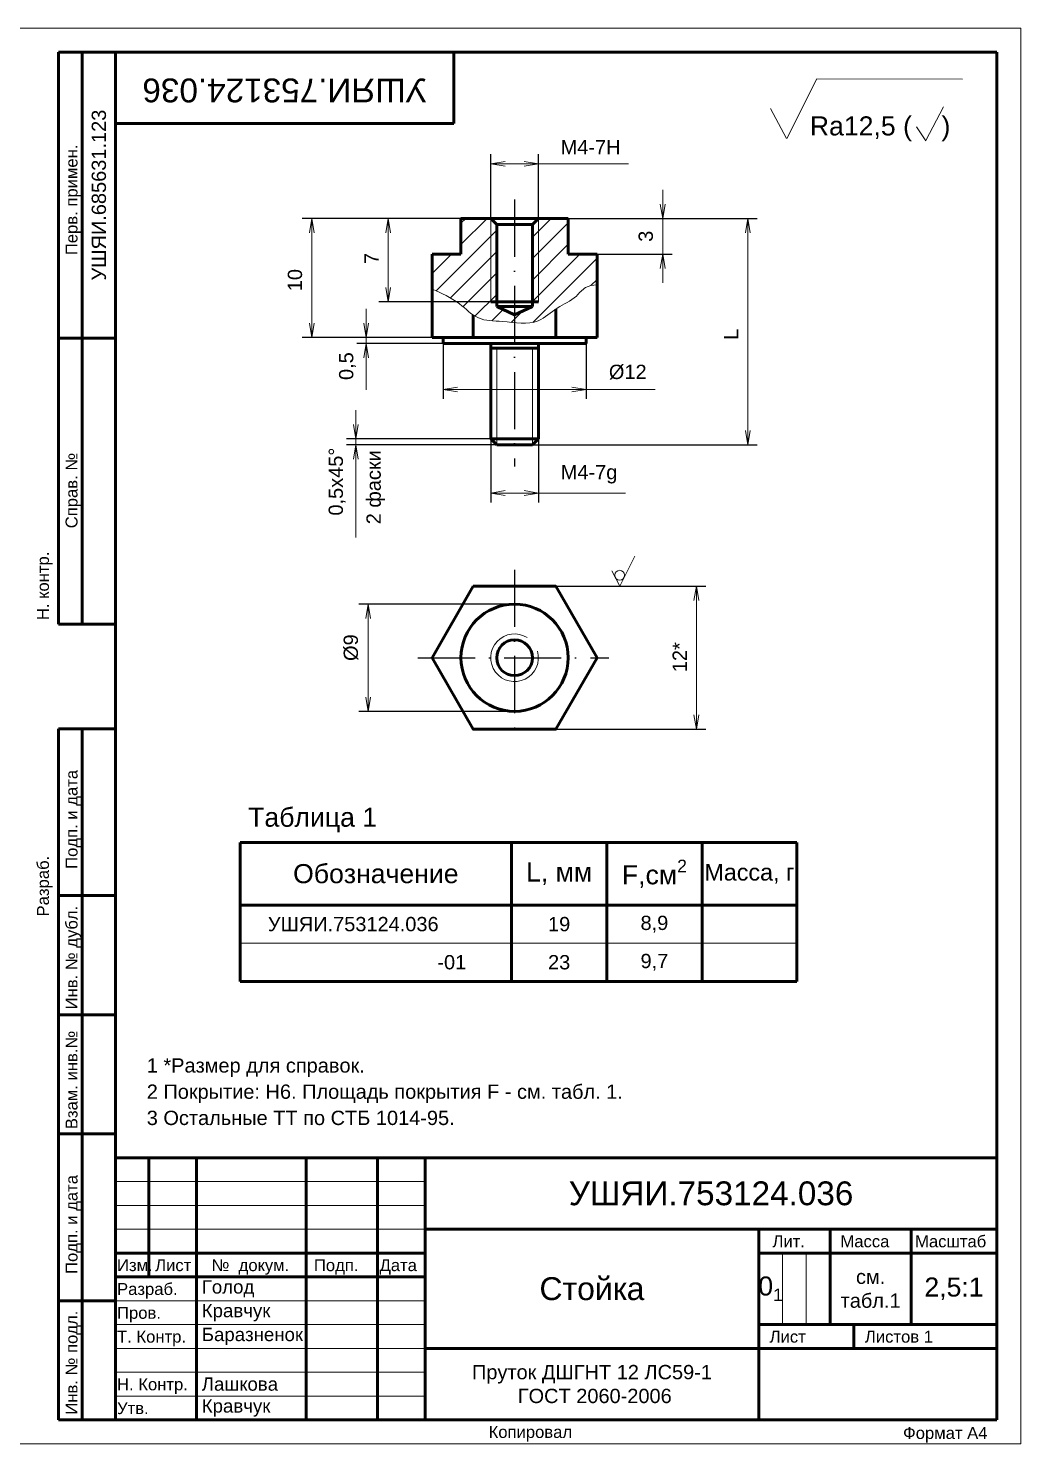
# Model space of a CAD drawing. Header units: millimetres. Extents: x 3219 to 51106, y -14166 to 2695.
# Drawn here: x 5961.2 to 6169.5, y 270.3 to 567.3 of the extents above; entities that cross this region are included whole.
import ezdxf
from ezdxf.enums import TextEntityAlignment as Align

# ---------------------------------------------------------------- set-up
doc = ezdxf.new("R2010")
doc.units = ezdxf.units.MM
doc.linetypes.add('ACAD_ISO10W100', pattern=[18, 12, -3, 0, -3])
doc.layers.get('0').update_dxf_attribs({"lineweight": 53})
for name, color, linetype, lineweight in [('1', 1, 'Continuous', 18), ('TONK', 3, 'Continuous', 20), ('Оси', 3, 'ACAD_ISO10W100', 25), ('Размеры', 2, 'Continuous', 18), ('Штриховка', 80, 'Continuous', 20)]:
    doc.layers.add(name, color=color, linetype=linetype, lineweight=lineweight)
doc.layers.add('FORMAT', color=2, linetype='Continuous')
doc.styles.add('Arial', font='arial.ttf', dxfattribs={"height": 3})
doc.styles.add('Arialc', font='arial.ttf')
doc.styles.add('arialCYR', font='arial.ttf', dxfattribs={"height": 3})
doc.styles.add('ArialCyr3', font='arial.ttf', dxfattribs={"height": 3})
doc.dimstyles.new('Arial2.5', dxfattribs={"dimscale": 0, "dimtxt": 3, "dimasz": 3, "dimexe": 2, "dimexo": 0, "dimgap": 2, "dimtad": 1, "dimtoh": 1, "dimdec": 1, "dimlfac": 0.4, "dimrnd": 0.1, "dimzin": 9, "dimtxsty": 'Arial', "dimblk": 'OPEN', "dimcen": -4, "dimdle": 1.25, "dimclrd": 256, "dimclre": 256, "dimclrt": 256, "dimadec": 1, "dimazin": 2, "dimtfac": 1, "dimtdec": 1, "dimtmove": 0, "dimatfit": 3, "dimldrblk": 'DOTSMALL', "dimfxl": 2, "dimtvp": 1.5, "dimtolj": 1, "dimtzin": 1, "dimlwd": -1, "dimarcsym": 0})

# ---------------------------------------------------------------- blocks, each defined once
blk = doc.blocks.new('_Open')
at = {"color": 0, "linetype": 'ByBlock', "lineweight": -2}
for p, q in [((-1, 0.167), (0, 0)), ((-1, -0.167), (0, 0)), ((0, 0), (-1, 0))]:
    blk.add_line(p, q, dxfattribs=at)
blk = doc.blocks.new('*D295')
at = {"layer": 'Defpoints', "color": 0, "transparency": 16777216}
for p in [(6071.9, 450.23), (6071.9, 420.23), (6101.41, 420.23)]:
    blk.add_point(p, dxfattribs=at)
at = {"layer": 'Размеры', "lineweight": -2, "transparency": 16777216}
for p, q in [((6071.9, 450.23), (6103.41, 450.23)), ((6071.9, 420.23), (6103.41, 420.23))]:
    blk.add_line(p, q, dxfattribs=at)
at = {"layer": 'Размеры', "transparency": 16777216}
blk.add_line((6101.41, 447.23), (6101.41, 423.23), dxfattribs=at)
at = {"layer": 'Размеры', "transparency": 16777216, "xscale": 3, "yscale": 3, "zscale": 3}
for p, rotation in [((6101.41, 450.23), 90), ((6101.41, 420.23), 270)]:
    blk.add_blockref('_Open', p, dxfattribs=dict(at, rotation=rotation))
at = {"layer": 'Размеры', "transparency": 16777216, "insert": (6097.91, 435.35), "char_height": 3, "attachment_point": 5, "rotation": 90, "style": 'Arial'}
blk.add_mtext('\\A1;12*', dxfattribs=at)
blk = doc.blocks.new('_DotSmall')
at = {"color": 0, "linetype": 'ByBlock', "const_width": 0.5}
blk.add_lwpolyline([(-0.0625, 0, 1), (0.0625, 0, 1)], format="xyb", close=True, dxfattribs=at)
blk = doc.blocks.new('*D296')
at = {"layer": 'Defpoints', "color": 0, "transparency": 16777216}
for p in [(6068.24, 538.87), (6058.24, 527.42), (6068.24, 527.42)]:
    blk.add_point(p, dxfattribs=at)
at = {"layer": 'Размеры', "lineweight": -2, "transparency": 16777216}
for p, q in [((6058.24, 527.42), (6058.24, 540.87)), ((6068.24, 527.42), (6068.24, 540.87))]:
    blk.add_line(p, q, dxfattribs=at)
at = {"layer": 'Размеры', "transparency": 16777216}
for p, q in [((6061.24, 538.87), (6065.24, 538.87)), ((6068.24, 538.87), (6087.16, 538.87))]:
    blk.add_line(p, q, dxfattribs=at)
at = {"layer": 'Размеры', "transparency": 16777216, "xscale": 3, "yscale": 3, "zscale": 3, "rotation": 180}
blk.add_blockref('_Open', (6058.24, 538.87), dxfattribs=at)
at = {"layer": 'Размеры', "transparency": 16777216, "xscale": 3, "yscale": 3, "zscale": 3}
blk.add_blockref('_Open', (6068.24, 538.87), dxfattribs=at)
at = {"layer": 'Размеры', "transparency": 16777216, "insert": (6079.2, 542.37), "char_height": 3, "attachment_point": 5, "style": 'Arial'}
blk.add_mtext('\\A1;{\\fArial|b0|i0|c204|p34;M}4-7H', dxfattribs=at)
blk = doc.blocks.new('*D297')
at = {"layer": 'Defpoints', "color": 0, "transparency": 16777216}
for p in [(6051.99, 527.42), (6036.72, 509.92), (6058.24, 509.92)]:
    blk.add_point(p, dxfattribs=at)
at = {"layer": 'Размеры', "lineweight": -2, "transparency": 16777216}
for p, q in [((6051.99, 527.42), (6034.72, 527.42)), ((6058.24, 509.92), (6034.72, 509.92))]:
    blk.add_line(p, q, dxfattribs=at)
at = {"layer": 'Размеры', "transparency": 16777216}
blk.add_line((6036.72, 524.42), (6036.72, 512.92), dxfattribs=at)
at = {"layer": 'Размеры', "transparency": 16777216, "xscale": 3, "yscale": 3, "zscale": 3}
for p, rotation in [((6036.72, 527.42), 90), ((6036.72, 509.92), 270)]:
    blk.add_blockref('_Open', p, dxfattribs=dict(at, rotation=rotation))
at = {"layer": 'Размеры', "transparency": 16777216, "insert": (6033.22, 519), "char_height": 3, "attachment_point": 5, "rotation": 90, "style": 'Arial'}
blk.add_mtext('\\A1;7', dxfattribs=at)
blk = doc.blocks.new('*D298')
at = {"layer": 'Defpoints', "color": 0, "transparency": 16777216}
for p in [(6051.99, 527.42), (6020.68, 502.42), (6045.92, 502.42)]:
    blk.add_point(p, dxfattribs=at)
at = {"layer": 'Размеры', "lineweight": -2, "transparency": 16777216}
for p, q in [((6051.99, 527.42), (6018.68, 527.42)), ((6045.92, 502.42), (6018.68, 502.42))]:
    blk.add_line(p, q, dxfattribs=at)
at = {"layer": 'Размеры', "transparency": 16777216}
blk.add_line((6020.68, 524.42), (6020.68, 505.42), dxfattribs=at)
at = {"layer": 'Размеры', "transparency": 16777216, "xscale": 3, "yscale": 3, "zscale": 3}
for p, rotation in [((6020.68, 527.42), 90), ((6020.68, 502.42), 270)]:
    blk.add_blockref('_Open', p, dxfattribs=dict(at, rotation=rotation))
at = {"layer": 'Размеры', "transparency": 16777216, "insert": (6017.15, 514.47), "char_height": 3, "attachment_point": 5, "rotation": 90, "style": 'Arial'}
blk.add_mtext('\\A1;10', dxfattribs=at)
blk = doc.blocks.new('*D299')
at = {"layer": 'Defpoints', "color": 0, "transparency": 16777216}
for p in [(6032.1, 502.42), (6045.92, 502.42), (6048.24, 501.17)]:
    blk.add_point(p, dxfattribs=at)
at = {"layer": 'Размеры', "transparency": 16777216}
for p, q in [((6032.1, 505.42), (6032.1, 508.42)), ((6032.1, 501.17), (6032.1, 502.42)), ((6032.1, 498.17), (6032.1, 495.17))]:
    blk.add_line(p, q, dxfattribs=at)
at = {"layer": 'Размеры', "lineweight": -2, "transparency": 16777216}
for p, q in [((6045.92, 502.42), (6030.1, 502.42)), ((6048.24, 501.17), (6030.1, 501.17))]:
    blk.add_line(p, q, dxfattribs=at)
at = {"layer": 'Размеры', "transparency": 16777216, "xscale": 3, "yscale": 3, "zscale": 3}
for p, rotation in [((6032.1, 502.42), 270), ((6032.1, 501.17), 90)]:
    blk.add_blockref('_Open', p, dxfattribs=dict(at, rotation=rotation))
at = {"layer": 'Размеры', "transparency": 16777216, "insert": (6028.17, 496.42), "char_height": 3, "attachment_point": 5, "rotation": 90, "style": 'Arial'}
blk.add_mtext('\\A1;0,5', dxfattribs=at)
blk = doc.blocks.new('*D300')
at = {"layer": 'Defpoints', "color": 0, "transparency": 16777216}
for p in [(6074.49, 527.42), (6112.19, 527.42), (6066.99, 479.92)]:
    blk.add_point(p, dxfattribs=at)
at = {"layer": 'Размеры', "lineweight": -2, "transparency": 16777216}
for p, q in [((6074.49, 527.42), (6114.19, 527.42)), ((6066.99, 479.92), (6114.19, 479.92))]:
    blk.add_line(p, q, dxfattribs=at)
at = {"layer": 'Размеры', "transparency": 16777216}
blk.add_line((6112.19, 482.92), (6112.19, 524.42), dxfattribs=at)
at = {"layer": 'Размеры', "transparency": 16777216, "xscale": 3, "yscale": 3, "zscale": 3}
for p, rotation in [((6112.19, 527.42), 90), ((6112.19, 479.92), 270)]:
    blk.add_blockref('_Open', p, dxfattribs=dict(at, rotation=rotation))
at = {"layer": 'Размеры', "transparency": 16777216, "insert": (6108.69, 503.11), "char_height": 3, "attachment_point": 5, "rotation": 90, "style": 'Arial'}
blk.add_mtext('\\A1;L', dxfattribs=at)
blk = doc.blocks.new('*D301')
at = {"layer": 'Defpoints', "color": 0, "transparency": 16777216}
for p in [(6058.24, 481.17), (6068.24, 481.17), (6068.24, 469.79)]:
    blk.add_point(p, dxfattribs=at)
at = {"layer": 'Размеры', "lineweight": -2, "transparency": 16777216}
for p, q in [((6058.24, 481.17), (6058.24, 467.79)), ((6068.24, 481.17), (6068.24, 467.79))]:
    blk.add_line(p, q, dxfattribs=at)
at = {"layer": 'Размеры', "transparency": 16777216}
for p, q in [((6061.24, 469.79), (6065.24, 469.79)), ((6068.24, 469.79), (6086.52, 469.79))]:
    blk.add_line(p, q, dxfattribs=at)
at = {"layer": 'Размеры', "transparency": 16777216, "xscale": 3, "yscale": 3, "zscale": 3, "rotation": 180}
blk.add_blockref('_Open', (6058.24, 469.79), dxfattribs=at)
at = {"layer": 'Размеры', "transparency": 16777216, "xscale": 3, "yscale": 3, "zscale": 3}
blk.add_blockref('_Open', (6068.24, 469.79), dxfattribs=at)
at = {"layer": 'Размеры', "transparency": 16777216, "insert": (6078.88, 473.73), "char_height": 3, "attachment_point": 5, "style": 'Arial'}
blk.add_mtext('\\A1;{\\fArial|b0|i0|c204|p34;М}4-7g', dxfattribs=at)
blk = doc.blocks.new('*D302')
at = {"layer": 'Defpoints', "color": 0, "transparency": 16777216}
for p in [(6029.93, 481.17), (6058.24, 481.17), (6059.49, 479.92)]:
    blk.add_point(p, dxfattribs=at)
at = {"layer": 'Размеры', "transparency": 16777216}
for p, q in [((6029.93, 484.17), (6029.93, 487.17)), ((6029.93, 479.92), (6029.93, 481.17)), ((6029.93, 476.92), (6029.93, 473.92))]:
    blk.add_line(p, q, dxfattribs=at)
at = {"layer": 'Размеры', "lineweight": -2, "transparency": 16777216}
for p, q in [((6058.24, 481.17), (6027.93, 481.17)), ((6059.49, 479.92), (6027.93, 479.92))]:
    blk.add_line(p, q, dxfattribs=at)
at = {"layer": 'Размеры', "transparency": 16777216, "xscale": 3, "yscale": 3, "zscale": 3}
for p, rotation in [((6029.93, 481.17), 270), ((6029.93, 479.92), 90)]:
    blk.add_blockref('_Open', p, dxfattribs=dict(at, rotation=rotation))
at = {"layer": 'Размеры', "transparency": 16777216, "insert": (6025.99, 472.19), "char_height": 3, "attachment_point": 5, "rotation": 90, "style": 'Arial'}
blk.add_mtext('\\A1;0,5{\\fArial|b0|i0|c204|p34;х45%%D}', dxfattribs=at)
blk = doc.blocks.new('*D303')
at = {"layer": 'Defpoints', "color": 0, "transparency": 16777216}
for p in [(6048.24, 501.17), (6078.24, 501.17), (6078.24, 491.54)]:
    blk.add_point(p, dxfattribs=at)
at = {"layer": 'Размеры', "lineweight": -2, "transparency": 16777216}
for p, q in [((6048.24, 501.17), (6048.24, 489.54)), ((6078.24, 501.17), (6078.24, 489.54))]:
    blk.add_line(p, q, dxfattribs=at)
at = {"layer": 'Размеры', "transparency": 16777216}
for p, q in [((6051.24, 491.54), (6075.24, 491.54)), ((6078.24, 491.54), (6092.77, 491.54))]:
    blk.add_line(p, q, dxfattribs=at)
at = {"layer": 'Размеры', "transparency": 16777216, "xscale": 3, "yscale": 3, "zscale": 3, "rotation": 180}
blk.add_blockref('_Open', (6048.24, 491.54), dxfattribs=at)
at = {"layer": 'Размеры', "transparency": 16777216, "xscale": 3, "yscale": 3, "zscale": 3}
blk.add_blockref('_Open', (6078.24, 491.54), dxfattribs=at)
at = {"layer": 'Размеры', "transparency": 16777216, "insert": (6087, 495.16), "char_height": 3, "attachment_point": 5, "style": 'Arial'}
blk.add_mtext('\\A1;%%C12', dxfattribs=at)
blk = doc.blocks.new('*D292')
at = {"layer": 'Defpoints', "color": 0, "transparency": 16777216}
for p in [(6074.49, 527.42), (6080.56, 519.92), (6094.34, 519.92)]:
    blk.add_point(p, dxfattribs=at)
at = {"layer": 'Размеры', "transparency": 16777216}
for p, q in [((6094.34, 530.42), (6094.34, 533.42)), ((6094.34, 527.42), (6094.34, 519.92)), ((6094.34, 516.92), (6094.34, 513.92))]:
    blk.add_line(p, q, dxfattribs=at)
at = {"layer": 'Размеры', "lineweight": -2, "transparency": 16777216}
for p, q in [((6074.49, 527.42), (6096.34, 527.42)), ((6080.56, 519.92), (6096.34, 519.92))]:
    blk.add_line(p, q, dxfattribs=at)
at = {"layer": 'Размеры', "transparency": 16777216, "xscale": 3, "yscale": 3, "zscale": 3}
for p, rotation in [((6094.34, 527.42), 270), ((6094.34, 519.92), 90)]:
    blk.add_blockref('_Open', p, dxfattribs=dict(at, rotation=rotation))
at = {"layer": 'Размеры', "transparency": 16777216, "insert": (6090.8, 523.67), "char_height": 3, "attachment_point": 5, "rotation": 90, "style": 'Arial'}
blk.add_mtext('\\A1;3', dxfattribs=at)
blk = doc.blocks.new('*D293')
at = {"layer": 'Defpoints', "color": 0, "transparency": 16777216}
for p in [(6063.24, 446.48), (6032.53, 423.98), (6063.24, 423.98)]:
    blk.add_point(p, dxfattribs=at)
at = {"layer": 'Размеры', "lineweight": -2, "transparency": 16777216}
for p, q in [((6063.24, 446.48), (6030.53, 446.48)), ((6063.24, 423.98), (6030.53, 423.98))]:
    blk.add_line(p, q, dxfattribs=at)
at = {"layer": 'Размеры', "transparency": 16777216}
blk.add_line((6032.53, 443.48), (6032.53, 426.98), dxfattribs=at)
at = {"layer": 'Размеры', "transparency": 16777216, "xscale": 3, "yscale": 3, "zscale": 3}
for p, rotation in [((6032.53, 446.48), 90), ((6032.53, 423.98), 270)]:
    blk.add_blockref('_Open', p, dxfattribs=dict(at, rotation=rotation))
at = {"layer": 'Размеры', "transparency": 16777216, "insert": (6028.92, 437.35), "char_height": 3, "attachment_point": 5, "rotation": 90, "style": 'Arial'}
blk.add_mtext('\\A1;%%C9', dxfattribs=at)

msp = doc.modelspace()

# ---------------------------------------------------------------- hatches: boundary and pattern name
at = {"layer": 'Штриховка'}
h = msp.add_hatch(dxfattribs=at)
h.set_pattern_fill('ANSI31', color=256, style=0)
h.set_pattern_definition([(45, (2781.636, -1935.7), (-2.245064, 2.245064), [])])
edge = h.paths.add_edge_path()
edge.add_line((6058.24, 527.42), (6051.99, 527.42))
edge.add_line((6051.99, 527.42), (6051.99, 519.92))
edge.add_line((6051.99, 519.92), (6045.92, 519.92))
edge.add_line((6045.92, 519.92), (6045.92, 512.6))
edge.add_spline(control_points=[(6045.92, 512.6), (6047.91, 511.72), (6051.03, 510.34), (6053.57, 507.82), (6054.58, 507.14)], knot_values=[0, 0, 0, 0, 6.523588, 10.227284, 10.227284, 10.227284, 10.227284], degree=3, periodic=0)
edge.add_spline(control_points=[(6054.58, 507.14), (6054.92, 506.91), (6056.7, 505.88), (6059.74, 505.95), (6062.39, 505.64), (6063.24, 505.56)], knot_values=[10.227284, 10.227284, 10.227284, 10.227284, 11.492311, 16.57705, 19.017901, 19.017901, 19.017901, 19.017901], degree=3, periodic=0)
edge.add_line((6063.24, 505.56), (6063.24, 507.21))
edge.add_line((6063.24, 507.21), (6059.49, 508.92))
edge.add_line((6059.49, 508.92), (6059.49, 509.92))
edge.add_line((6059.49, 509.92), (6058.24, 509.92))
edge.add_line((6058.24, 509.92), (6058.24, 527.42))
edge = h.paths.add_edge_path()
edge.add_line((6080.56, 519.92), (6074.49, 519.92))
edge.add_line((6074.49, 519.92), (6074.49, 527.42))
edge.add_line((6074.49, 527.42), (6068.24, 527.42))
edge.add_line((6068.24, 527.42), (6068.24, 509.92))
edge.add_line((6068.24, 509.92), (6066.99, 509.92))
edge.add_line((6066.99, 509.92), (6066.99, 508.92))
edge.add_line((6066.99, 508.92), (6063.24, 507.21))
edge.add_line((6063.24, 507.21), (6063.24, 505.56))
edge.add_spline(control_points=[(6063.24, 505.56), (6065.01, 505.39), (6068.21, 505.27), (6070.66, 507.55), (6071.9, 508.4)], knot_values=[19.017901, 19.017901, 19.017901, 19.017901, 24.122751, 28.547868, 28.547868, 28.547868, 28.547868], degree=3, periodic=0)
edge.add_spline(control_points=[(6071.9, 508.4), (6072, 508.47), (6073.44, 509.43), (6075.87, 510.36), (6077.92, 513.2), (6079.69, 513.4), (6080.56, 513.49)], knot_values=[28.547868, 28.547868, 28.547868, 28.547868, 28.922074, 33.640703, 36.25647, 38.754937, 38.754937, 38.754937, 38.754937], degree=3, periodic=0)
edge.add_line((6080.56, 513.49), (6080.56, 519.92))
h.paths.add_polyline_path([(6059.49, 526.17), (6058.24, 527.42), (6058.24, 509.92), (6059.49, 509.92)], flags=17)
h.paths.add_polyline_path([(6068.24, 527.42), (6066.99, 526.17), (6066.99, 509.92), (6068.24, 509.92)], flags=17)

# ---------------------------------------------------------------- linework, layer by layer
for p, q in [((5967.49, 442.31), (5967.49, 562.31)), ((5967.49, 562.31), (5979.49, 562.31)), ((5967.49, 562.31), (5979.49, 562.31)), ((5972.49, 442.31), (5972.49, 562.31)), ((5979.49, 562.31), (6164.49, 562.31)), ((5979.49, 562.31), (6164.49, 562.31)), ((5979.49, 275.31), (5979.49, 562.31)), ((6164.49, 562.31), (6164.49, 275.31)), ((6051.99, 527.42), (6074.49, 527.42)), ((6051.99, 519.92), (6051.99, 527.42)), ((6059.49, 526.17), (6058.24, 527.42)), ((6059.49, 526.17), (6059.49, 508.92)), ((6059.49, 526.17), (6066.99, 526.17)), ((6066.99, 526.17), (6068.24, 527.42)), ((6066.99, 526.17), (6066.99, 508.92)), ((6074.49, 519.92), (6074.49, 527.42)), ((6045.92, 519.92), (6051.99, 519.92)), ((6045.92, 502.42), (6045.92, 519.92)), ((6074.49, 519.92), (6080.56, 519.92)), ((6080.56, 502.42), (6080.56, 519.92)), ((6058.24, 509.92), (6068.24, 509.92)), ((6059.49, 508.92), (6066.99, 508.92)), ((6059.49, 508.92), (6063.24, 507.21)), ((6063.24, 507.21), (6066.99, 508.92)), ((6071.9, 502.42), (6071.9, 508.4)), ((6054.58, 502.42), (6054.58, 507.14)), ((5979.49, 502.31), (5967.49, 502.31)), ((6045.92, 502.42), (6080.56, 502.42)), ((6048.24, 502.42), (6048.24, 501.17)), ((6078.24, 502.42), (6078.24, 501.17)), ((6048.24, 501.17), (6078.24, 501.17)), ((6058.24, 501.17), (6058.24, 481.17)), ((6058.24, 500.17), (6068.24, 500.17)), ((6068.24, 501.17), (6068.24, 481.17)), ((6059.49, 479.92), (6058.24, 481.17)), ((6058.24, 481.17), (6068.24, 481.17)), ((6068.24, 481.17), (6066.99, 479.92)), ((6059.49, 479.92), (6066.99, 479.92)), ((5979.49, 442.31), (5967.49, 442.31)), ((5967.49, 420.31), (5967.49, 275.31)), ((5979.49, 420.31), (5967.49, 420.31)), ((5972.49, 275.31), (5972.49, 420.31)), ((6005.63, 396.48), (6122.5, 396.48)), ((6005.63, 396.48), (6005.63, 367.32)), ((6062.6, 396.48), (6062.6, 367.32)), ((6082.6, 396.48), (6082.6, 367.32)), ((6102.6, 396.48), (6102.6, 367.32)), ((6102.6, 396.48), (6102.6, 367.32)), ((6122.5, 396.48), (6122.5, 367.32)), ((5979.49, 385.31), (5967.49, 385.31)), ((6005.63, 383.32), (6122.5, 383.32)), ((6005.63, 367.32), (6122.5, 367.32)), ((5979.49, 360.31), (5967.49, 360.31)), ((5979.49, 335.31), (5967.49, 335.31)), ((6164.49, 330.31), (5979.49, 330.31)), ((5986.49, 330.31), (5986.49, 305.31)), ((5996.49, 330.31), (5996.49, 275.31)), ((6019.49, 330.31), (6019.49, 275.31)), ((6034.49, 330.31), (6034.49, 275.31)), ((6044.49, 330.31), (6044.49, 275.31)), ((6164.49, 315.31), (6044.49, 315.31)), ((6114.49, 315.31), (6114.49, 275.31)), ((6129.49, 315.31), (6129.49, 295.31)), ((6146.49, 315.31), (6146.49, 295.31)), ((6044.49, 310.31), (5979.49, 310.31)), ((6164.49, 310.31), (6114.49, 310.31)), ((6044.49, 305.31), (5979.49, 305.31)), ((5979.49, 300.31), (5967.49, 300.31)), ((6164.49, 295.31), (6114.49, 295.31)), ((6134.49, 295.31), (6134.49, 290.31)), ((6164.49, 290.31), (6044.49, 290.31)), ((5967.49, 275.31), (6164.49, 275.31)), ((6164.49, 275.31), (5979.49, 275.31))]:
    msp.add_line(p, q)
for points in [[(5967.49, 562.31), (5967.49, 442.31)], [(5972.49, 562.31), (5972.49, 442.31)], [(5979.49, 562.31), (5979.49, 275.31)], [(6050.49, 562.31), (6050.49, 561.31), (6050.49, 547.31)], [(6050.49, 547.31), (5980.49, 547.31), (5979.49, 547.31)], [(5979.49, 502.31), (5967.49, 502.31)], [(5979.49, 442.31), (5967.49, 442.31)], [(5967.49, 275.31), (5967.49, 415.31), (5967.49, 420.31)], [(5967.49, 275.31), (5967.49, 415.31), (5967.49, 420.31)], [(5967.49, 275.31), (5967.49, 415.31), (5967.49, 420.31)], [(5979.49, 420.31), (5967.49, 420.31)], [(5979.49, 420.31), (5967.49, 420.31)], [(5979.49, 420.31), (5967.49, 420.31)], [(5972.49, 275.31), (5972.49, 415.31), (5972.49, 420.31)], [(5972.49, 275.31), (5972.49, 415.31), (5972.49, 420.31)], [(5972.49, 275.31), (5972.49, 415.31), (5972.49, 420.31)], [(5979.49, 385.31), (5967.49, 385.31)], [(5979.49, 385.31), (5967.49, 385.31)], [(5979.49, 385.31), (5967.49, 385.31)], [(5979.49, 360.31), (5967.49, 360.31)], [(5979.49, 360.31), (5967.49, 360.31)], [(5979.49, 360.31), (5967.49, 360.31)], [(5979.49, 335.31), (5967.49, 335.31)], [(5979.49, 335.31), (5967.49, 335.31)], [(5979.49, 335.31), (5967.49, 335.31)], [(5979.49, 300.31), (5967.49, 300.31)], [(5979.49, 300.31), (5967.49, 300.31)], [(5979.49, 300.31), (5967.49, 300.31)]]:
    msp.add_lwpolyline(points)
msp.add_lwpolyline([(6054.58, 450.23), (6045.92, 435.23), (6054.58, 420.23), (6071.9, 420.23), (6080.56, 435.23), (6071.9, 450.23)], close=True)
for radius in [11.25, 3.75]:
    msp.add_circle((6063.24, 435.23), radius)
at = {"layer": '1'}
for p, q in [((6058.24, 527.42), (6058.24, 509.92)), ((6068.24, 527.42), (6068.24, 509.92)), ((6059.49, 500.17), (6059.49, 479.92)), ((6066.99, 500.17), (6066.99, 479.92))]:
    msp.add_line(p, q, dxfattribs=at)
msp.add_arc((6063.24, 435.23), 5, 57.6157, 16.3763, dxfattribs=at)
msp.add_spline([(6045.92, 512.6), (6051.65, 509.5), (6055.65, 506.54), (6060.68, 505.8), (6068.22, 505.95), (6072.21, 508.61), (6076.21, 511.13), (6078.13, 512.9), (6080.56, 513.49)], degree=3, dxfattribs=at)
at = {"layer": 'FORMAT'}
msp.add_line((6164.49, 275.31), (5979.49, 275.31), dxfattribs=at)
at = {"layer": 'TONK'}
msp.add_line((6063.24, 530.31), (6063.24, 529.9), dxfattribs=at)
at = {"layer": 'Оси'}
for p, q in [((6063.24, 531.37), (6063.24, 475.37)), ((6063.24, 453.71), (6063.24, 418.05)), ((6042.95, 435.23), (6083.03, 435.23))]:
    msp.add_line(p, q, dxfattribs=at)
at = {"layer": 'Размеры'}
for p, q in [((5959.49, 567.31), (6169.49, 567.31)), ((6169.49, 270.31), (6169.49, 567.31)), ((6120.39, 544.17), (6126.7, 556.68)), ((6126.7, 556.68), (6157.3, 556.67)), ((6116.97, 550.49), (6120.34, 544.17)), ((6149.6, 543.75), (6153.26, 550.81)), ((6149.6, 543.67), (6147.6, 546.66)), ((6032.1, 501.17), (6032.1, 491.46)), ((6029.93, 479.92), (6029.93, 460.43)), ((6085.37, 450.28), (6088.52, 456.53)), ((6083.63, 453.44), (6085.32, 450.28)), ((6005.63, 375.32), (6122.5, 375.32)), ((6044.49, 325.31), (5979.49, 325.31)), ((6044.49, 320.31), (5979.49, 320.31)), ((6044.49, 315.31), (5979.49, 315.31)), ((6119.49, 310.31), (6119.49, 295.31)), ((6124.49, 310.31), (6124.49, 295.31)), ((6044.49, 300.31), (5979.49, 300.31)), ((6044.49, 295.31), (5979.49, 295.31)), ((6044.49, 290.31), (5979.49, 290.31)), ((6044.49, 285.31), (5979.49, 285.31)), ((6044.49, 280.31), (5979.49, 280.31)), ((5959.49, 270.31), (6169.49, 270.31))]:
    msp.add_line(p, q, dxfattribs=at)
msp.add_circle((6085.3, 452.54), 1.04, dxfattribs=at)

# ---------------------------------------------------------------- texts
for s, height, style, p in [('Ra12,5 (    )', 4, 'Arial', (6125.23, 544.83)), ('Таблица 1', 4, 'Arialc', (6007.32, 399.77)), ('Изм.', 2.5, 'Arial', (5979.79, 306.52)), ('Лист', 2.5, 'Arial', (5987.79, 306.52)), ('Дата', 2.5, 'Arial', (6034.9, 306.52)), ('Разраб.', 2.5, 'Arial', (5979.79, 301.52)), ('Пров.', 2.5, 'Arial', (5979.79, 296.52)), ('Т. Контр.', 2.5, 'Arial', (5979.79, 291.52)), ('Лист ', 2.5, 'Arial', (6116.79, 291.52)), ('Листов 1', 2.5, 'Arial', (6136.79, 291.52)), ('Н. Контр.', 2.5, 'Arial', (5979.79, 281.52)), ('Утв.', 2.5, 'Arial', (5979.79, 276.52))]:
    msp.add_text(s, height=height, dxfattribs=dict(at, style=style)).set_placement(p)
at = {"layer": 'Размеры', "style": 'Arialc'}
for s, p in [('Перв. примен.', (5971.49, 531.31)), ('Справ. №', (5971.49, 470.31)), ('Н. контр.', (5965.49, 450.31)), ('Подп. и дата', (5971.49, 401.31)), ('Разраб.', (5965.49, 387.31)), ('Инв. № дубл.', (5971.49, 372.31)), ('Подп. и дата', (5971.49, 316.31)), ('Инв. № подл.', (5971.49, 287.31))]:
    msp.add_text(s, height=2.5, rotation=90, dxfattribs=at).set_placement(p, align=Align.CENTER)
msp.add_text('Взам. инв.№', height=2.5, rotation=90, dxfattribs=at).set_placement((5971.49, 336.31))
at = {"layer": 'Размеры', "style": 'Arial'}
for s, p in [('Лит.', (6120.79, 311.52)), ('Масса', (6136.79, 311.52)), ('Масштаб', (6154.79, 311.52)), ('№  докум.', (6007.79, 306.52)), ('Подп.', (6025.79, 306.52))]:
    msp.add_text(s, height=2.5, dxfattribs=at).set_placement(p, align=Align.CENTER)
at = {"layer": 'Размеры'}
for s, insert, char_height, width, attachment_point, rotation, style in [('УШЯИ.753124.036', (6014.99, 554.31), 5, 71, 5, 180, 'arialCYR'), ('УШЯИ.685631.123', (5975.99, 532.31), 3, 60, 5, 90, 'Arialc'), ('2 {\\fArial|b0|i0|c204|p34;фаски}', (6032.15, 463.23), 3, 18.1829, 1, 90, 'Arial')]:
    msp.add_mtext(s, dxfattribs=dict(at, insert=insert, char_height=char_height, width=width, attachment_point=attachment_point, rotation=rotation, style=style))
for s, insert, char_height, width, attachment_point, style in [('{\\fArial|b0|i0|c204|p34;Обозначение}', (6034.12, 389.9), 4, 56.9709, 5, 'Arial'), ('L, мм', (6072.6, 389.9), 4, 20, 5, 'ArialCyr3'), ('\\A1;F,{\\fArial|b0|i0|c204|p34;см\\fArial|b0|i0|c0|p34;\\H0.66x;\\S2^ ;}', (6092.6, 389.9), 4, 20, 5, 'Arial'), ('{\\fArial|b0|i0|c204|p34;Масса, г}', (6112.55, 389.9), 3.5, 19.9017, 5, 'Arial'), ('19', (6072.6, 379.32), 3, 20, 5, 'ArialCyr3'), ('8,9', (6092.6, 379.32), 3, 20, 5, 'ArialCyr3'), ('23', (6072.6, 371.32), 3, 20, 5, 'ArialCyr3'), ('9,7', (6092.6, 371.32), 3, 20, 5, 'ArialCyr3'), ('УШЯИ.753124.036', (6104.49, 322.81), 5, 120, 5, 'arialCYR'), ('см.\\Pтабл.1', (6137.99, 302.81), 3, 17, 5, 'Arial'), (' Голод', (5996.49, 302.81), 2.8, 23, 4, 'Arialc'), ('\\A1;0{\\H0.66x;\\S^ 1;} ', (6116.99, 302.81), 4, 5, 5, 'Arialc'), ('2,5:1', (6155.49, 302.81), 4, 18, 5, 'Arial'), (' Кравчук', (5996.49, 297.81), 2.8, 23, 4, 'Arialc'), (' Баразненок', (5996.49, 292.81), 2.8, 23, 4, 'Arialc'), ('{\\fArial|b0|i0|c204|p34;Пруток ДШГНТ 12 ЛС59-1\\P ГОСТ 2060-2006}', (6079.49, 282.81), 3, 70, 5, 'Arial'), (' Лашкова', (5996.49, 282.81), 2.8, 23, 4, 'Arialc'), (' Кравчук', (5996.49, 277.81), 2.8, 23, 4, 'Arialc')]:
    msp.add_mtext(s, dxfattribs=dict(at, insert=insert, char_height=char_height, width=width, attachment_point=attachment_point, style=style))
at = {"layer": 'Размеры', "char_height": 3, "attachment_point": 4}
for s, insert, width in [('{\\fArial|b0|i0|c204|p34;     УШЯИ.753124.036}', (6005.63, 379.32), 56.9709), ('{\\fArial|b0|i0|c204|p34;-01}', (6047.03, 371.32), 15.5744)]:
    msp.add_mtext(s, dxfattribs=dict(at, insert=insert, width=width))
at = {"layer": 'Размеры', "insert": (5986.03, 351.18), "char_height": 3, "width": 166.8472, "attachment_point": 1, "line_spacing_factor": 1.1, "style": 'Arial'}
msp.add_mtext('1 *{\\fArial|b0|i0|c204|p34;Размер} {\\fArial|b0|i0|c204|p34;для} {\\fArial|b0|i0|c204|p34;справок}.\\P2 {\\fArial|b0|i0|c204|p34;Покрытие: Н6. Площадь покрытия F - см. табл. 1.}\\P{\\fArial|b0|i0|c204|p34;3 Остальные} {\\fArial|b0|i0|c204|p34;ТТ} {\\fArial|b0|i0|c204|p34;по} {\\fArial|b0|i0|c204|p34;СТБ} 1014-95. ', dxfattribs=at)
at = {"layer": 'Размеры', "ltscale": 1.5, "insert": (6079.49, 302.81), "char_height": 4.8, "width": 70, "attachment_point": 5, "style": 'Arial'}
msp.add_mtext('Стойка', dxfattribs=at)
at = {"layer": 'Штриховка', "style": 'Arial'}
for s, p in [('Копировал', (6057.79, 271.52)), ('Формат А4', (6144.8, 271.31))]:
    msp.add_text(s, height=2.5, dxfattribs=at).set_placement(p)

# ---------------------------------------------------------------- dimensions: what is measured, and where the dimension line sits
at = {"layer": 'Размеры'}
for base, p1, p2, text, picture, middle in [((6068.24, 538.87), (6058.24, 527.42), (6068.24, 527.42), '{\\fArial|b0|i0|c204|p34;M}<>-7H', '*D296', (6079.2, 538.87)), ((6078.24, 491.54), (6048.24, 501.17), (6078.24, 501.17), '%%C<>', '*D303', (6087, 491.54)), ((6068.24, 469.79), (6058.24, 481.17), (6068.24, 481.17), '{\\fArial|b0|i0|c204|p34;М}<>-7g', '*D301', (6078.88, 469.79))]:
    dim = msp.add_linear_dim(base=base, p1=p1, p2=p2, text=text, dimstyle='Arial2.5', override={"dimscale": 1}, dxfattribs=at)
    dim.commit()
    dim.dimension.update_dxf_attribs({"geometry": picture, "text_midpoint": middle, "dimtype": 160})
for base, p1, p2, picture, middle in [((6094.34, 519.92), (6074.49, 527.42), (6080.56, 519.92), '*D292', (6094.34, 523.67)), ((6020.68, 502.42), (6051.99, 527.42), (6045.92, 502.42), '*D298', (6020.68, 514.47)), ((6036.72, 509.92), (6051.99, 527.42), (6058.24, 509.92), '*D297', (6036.72, 519))]:
    dim = msp.add_linear_dim(base=base, p1=p1, p2=p2, angle=90, dimstyle='Arial2.5', override={"dimscale": 1}, dxfattribs=at)
    dim.commit()
    dim.dimension.update_dxf_attribs({"geometry": picture, "text_midpoint": middle, "dimtype": 160})
for base, p1, p2, text, picture, middle in [((6112.19, 527.42), (6066.99, 479.92), (6074.49, 527.42), 'L', '*D300', (6112.19, 503.11)), ((6101.41, 420.23), (6071.9, 450.23), (6071.9, 420.23), '<>*', '*D295', (6101.41, 435.35)), ((6032.53, 423.98), (6063.24, 446.48), (6063.24, 423.98), '%%C<>', '*D293', (6032.53, 437.35))]:
    dim = msp.add_linear_dim(base=base, p1=p1, p2=p2, angle=90, text=text, dimstyle='Arial2.5', override={"dimscale": 1}, dxfattribs=at)
    dim.commit()
    dim.dimension.update_dxf_attribs({"geometry": picture, "text_midpoint": middle, "dimtype": 160})
dim = msp.add_linear_dim(base=(6032.1, 502.42), p1=(6048.24, 501.17), p2=(6045.92, 502.42), angle=90, dimstyle='Arial2.5', override={"dimscale": 1, "dimtmove": 2}, dxfattribs=at)
dim.commit()
dim.dimension.update_dxf_attribs({"geometry": '*D299', "text_midpoint": (6028.17, 496.42), "dimtype": 160, "text_rotation": 90})
dim = msp.add_linear_dim(base=(6029.93, 481.17), p1=(6059.49, 479.92), p2=(6058.24, 481.17), angle=90, text='<>{\\fArial|b0|i0|c204|p34;х45%%D}', dimstyle='Arial2.5', override={"dimscale": 1, "dimtmove": 2}, dxfattribs=at)
dim.commit()
dim.dimension.update_dxf_attribs({"geometry": '*D302', "text_midpoint": (6025.99, 472.19), "dimtype": 160, "text_rotation": 90})

doc.saveas('drawing.dxf')
